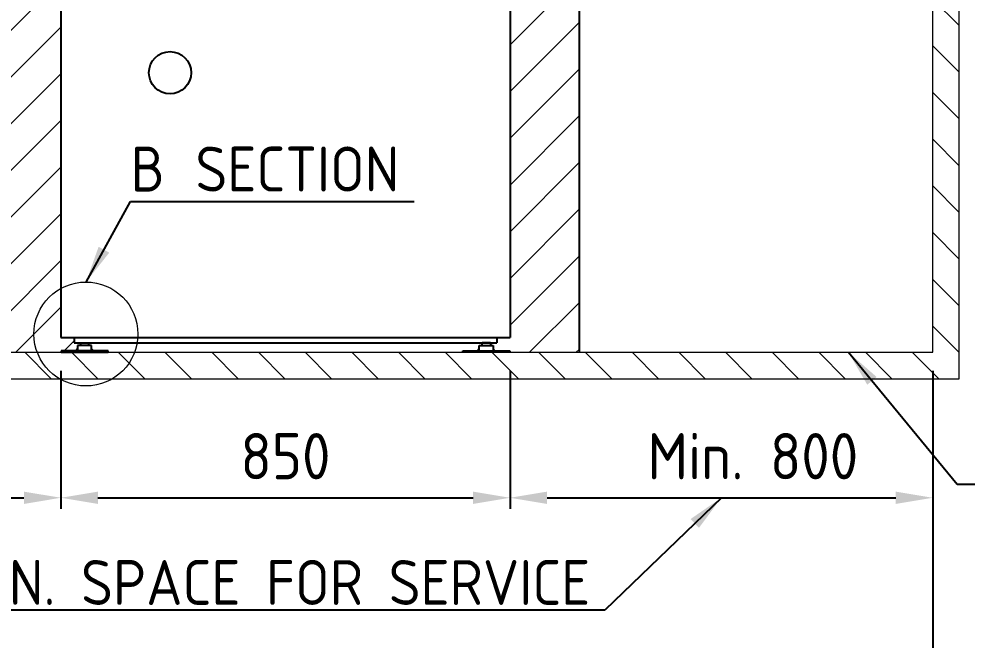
# Model space of a CAD drawing. Header units: millimetres. Extents: x -1024939 to -215729, y -20981 to -2215.
# Drawn here: x -387406 to -385611, y -13188 to -12012 of the extents above; entities that cross this region are included whole.
import ezdxf

# ---------------------------------------------------------------- set-up
doc = ezdxf.new("R2010")
doc.units = ezdxf.units.MM
doc.header["$MEASUREMENT"] = 0
doc.linetypes.add('HIDDEN', pattern=[9.525, 6.35, -3.175])
doc.layers.get('0').update_dxf_attribs({"lineweight": 25})
for name, color, linetype, lineweight in [('D', 3, 'Continuous', 13), ('DIM', 3, 'Continuous', 9), ('H', 2, 'HIDDEN', 15), ('S', 4, 'Continuous', 15)]:
    doc.layers.add(name, color=color, linetype=linetype, lineweight=lineweight)
doc.styles.get("Standard").update_dxf_attribs({"font": 'KAIU.TTF'})
doc.styles.add('STU25', font='isocp2.shx')
doc.dimstyles.new('STU25', dxfattribs={"dimscale": 35, "dimtxt": 2.5, "dimasz": 2, "dimexe": 0.6, "dimexo": 1, "dimgap": 1, "dimtad": 1, "dimdsep": 46, "dimtxsty": 'STU25', "dimcen": 2, "dimazin": 2, "dimtfac": 1, "dimtmove": 0, "dimatfit": 3, "dimfxl": 0, "dimtolj": 1, "dimtzin": 0, "dimarcsym": 0})
doc.dimstyles.new('STU25$7', dxfattribs={"dimscale": 35, "dimtxt": 2.5, "dimasz": 2, "dimexe": 1.25, "dimexo": 0.625, "dimgap": 1, "dimtad": 0, "dimdec": 4, "dimdsep": 46, "dimtxsty": 'STU25', "dimcen": 2.5, "dimazin": 2, "dimtfac": 1, "dimtdec": 4, "dimtmove": 0, "dimatfit": 3, "dimfxl": 0, "dimtolj": 1, "dimtzin": 0, "dimarcsym": 0})

# ---------------------------------------------------------------- blocks, each defined once
blk = doc.blocks.new('*D2')
at = {"layer": 'D', "color": 0, "lineweight": -2}
for p, q in [((-388126.2, -12678.1), (-388126.2, -12939.5)), ((-387326.2, -12678.1), (-387326.2, -12939.5)), ((-388056.2, -12918.5), (-387396.2, -12918.5))]:
    blk.add_line(p, q, dxfattribs=at)
at = {"layer": 'D', "color": 0}
for points in [[(-388056.2, -12906.9), (-388056.2, -12930.2), (-388126.2, -12918.5)], [(-387396.2, -12930.2), (-387396.2, -12906.9), (-387326.2, -12918.5)]]:
    blk.add_solid(points, dxfattribs=at)
at = {"layer": 'Defpoints', "color": 0}
for p in [(-388126.2, -12643.1), (-387326.2, -12643.1), (-387326.2, -12918.5)]:
    blk.add_point(p, dxfattribs=at)
at = {"layer": 'D', "color": 0, "insert": (-387726.2, -12839.8), "char_height": 87.5, "attachment_point": 5, "style": 'STU25'}
blk.add_mtext('\\A1;Min. 800', dxfattribs=at)
blk = doc.blocks.new('*D3')
at = {"layer": 'D', "color": 0, "lineweight": -2}
for p, q in [((-386476.2, -12678.1), (-386476.2, -12939.5)), ((-385676.2, -12678.1), (-385676.2, -12939.5)), ((-386406.2, -12918.5), (-385746.2, -12918.5))]:
    blk.add_line(p, q, dxfattribs=at)
at = {"layer": 'D', "color": 0}
for points in [[(-386406.2, -12906.9), (-386406.2, -12930.2), (-386476.2, -12918.5)], [(-385746.2, -12930.2), (-385746.2, -12906.9), (-385676.2, -12918.5)]]:
    blk.add_solid(points, dxfattribs=at)
at = {"layer": 'Defpoints', "color": 0}
for p in [(-386476.2, -12643.1), (-385676.2, -12643.1), (-385676.2, -12918.5)]:
    blk.add_point(p, dxfattribs=at)
at = {"layer": 'D', "color": 0, "insert": (-386016.7, -12839.8), "char_height": 87.5, "attachment_point": 5, "style": 'STU25'}
blk.add_mtext('\\A1;Min. 800', dxfattribs=at)
blk = doc.blocks.new('*D4')
at = {"layer": 'D', "color": 0, "lineweight": -2}
for p, q in [((-387361.2, -10935.1), (-388328.8, -10935.1)), ((-388307.8, -11005.1), (-388307.8, -12573.1)), ((-388160.7, -12643.1), (-388328.8, -12643.1))]:
    blk.add_line(p, q, dxfattribs=at)
at = {"layer": 'D', "color": 0}
for points in [[(-388296.2, -11005.1), (-388319.5, -11005.1), (-388307.8, -10935.1)], [(-388319.5, -12573.1), (-388296.2, -12573.1), (-388307.8, -12643.1)]]:
    blk.add_solid(points, dxfattribs=at)
at = {"layer": 'Defpoints', "color": 0}
for p in [(-387326.2, -10935.1), (-388307.8, -12643.1), (-388125.7, -12643.1)]:
    blk.add_point(p, dxfattribs=at)
at = {"layer": 'D', "color": 0, "insert": (-388386.6, -11743.1), "char_height": 87.5, "attachment_point": 5, "rotation": 90, "style": 'STU25'}
blk.add_mtext('\\A1;1708', dxfattribs=at)
blk = doc.blocks.new('*D12')
at = {"layer": 'D', "color": 0, "lineweight": -2}
for p, q in [((-387326.2, -12678.1), (-387326.2, -12939.5)), ((-386476.2, -12678.1), (-386476.2, -12939.5)), ((-387256.2, -12918.5), (-386546.2, -12918.5))]:
    blk.add_line(p, q, dxfattribs=at)
at = {"layer": 'D', "color": 0}
for points in [[(-387256.2, -12906.9), (-387256.2, -12930.2), (-387326.2, -12918.5)], [(-386546.2, -12930.2), (-386546.2, -12906.9), (-386476.2, -12918.5)]]:
    blk.add_solid(points, dxfattribs=at)
at = {"layer": 'Defpoints', "color": 0}
for p in [(-387326.2, -12643.1), (-386476.2, -12643.1), (-386476.2, -12918.5)]:
    blk.add_point(p, dxfattribs=at)
at = {"layer": 'D', "color": 0, "insert": (-386901.2, -12839.8), "char_height": 87.5, "attachment_point": 5, "style": 'STU25'}
blk.add_mtext('\\A1;850', dxfattribs=at)
blk = doc.blocks.new('*D16')
at = {"layer": 'D', "color": 0, "lineweight": -2}
for p, q in [((-388126.2, -12678.1), (-388126.2, -13364.7)), ((-385676.2, -12678.1), (-385676.2, -13364.7)), ((-388056.2, -13343.7), (-385746.2, -13343.7))]:
    blk.add_line(p, q, dxfattribs=at)
at = {"layer": 'D', "color": 0}
for points in [[(-388056.2, -13332), (-388056.2, -13355.3), (-388126.2, -13343.7)], [(-385746.2, -13355.3), (-385746.2, -13332), (-385676.2, -13343.7)]]:
    blk.add_solid(points, dxfattribs=at)
at = {"layer": 'Defpoints', "color": 0}
for p in [(-388126.2, -12643.1), (-385676.2, -12643.1), (-385676.2, -13343.7)]:
    blk.add_point(p, dxfattribs=at)
at = {"layer": 'D', "color": 0, "insert": (-386938.9, -13260.5), "char_height": 87.5, "attachment_point": 5, "style": 'STU25'}
blk.add_mtext('\\A1;{\\Fisocp2.shx;2450(STERILIZE SPACE)', dxfattribs=at)

msp = doc.modelspace()

# ---------------------------------------------------------------- hatches: boundary and pattern name
at = {"layer": 'DIM'}
h = msp.add_hatch(dxfattribs=at)
h.set_pattern_fill('ANSI31', color=256, scale=500, style=0)
h.set_pattern_definition([(45, (-185170.48, 2833.38), (-44.194174, 44.194174), [])])
h.paths.add_polyline_path([(-386476.249, -10935.141), (-386476.249, -11260.141), (-386476.249, -11963.141), (-386476.249, -12615.141), (-386501.249, -12615.141), (-386501.249, -12625.141), (-386513.349, -12625.141), (-386513.349, -12630.141), (-386507.97, -12630.141), (-386507.97, -12636.861), (-386504.689, -12640.141), (-386476.749, -12640.141), (-386476.749, -12643.141), (-386345.465, -12643.141), (-386345.465, -10856.207), (-385676.249, -10856.207), (-385676.249, -9943.141), (-388126.249, -9943.141), (-388126.249, -10856.207), (-387457.033, -10856.207), (-387457.033, -12643.141), (-387325.749, -12643.141), (-387325.749, -12640.141), (-387297.809, -12640.141), (-387294.528, -12636.861), (-387294.528, -12630.141), (-387289.149, -12630.141), (-387289.149, -12625.141), (-387301.249, -12625.141), (-387301.249, -12615.141), (-387326.249, -12615.141), (-387326.249, -11963.141), (-387326.249, -11260.141), (-387326.249, -10935.141)])
at = {"layer": 'H', "ltscale": 5}
h = msp.add_hatch(dxfattribs=at)
h.set_pattern_fill('ANSI31', color=256, scale=500, angle=90, style=0)
h.set_pattern_definition([(135, (-185170.48, 2833.38), (-44.194174, -44.194174), [])])
h.paths.add_polyline_path([(-385676.249, -9943.141), (-385626.249, -9943.141), (-385626.249, -12693.141), (-388176.249, -12693.141), (-388176.249, -9943.141), (-388126.249, -9943.141), (-388126.249, -12643.141), (-385676.249, -12643.141)])

# ---------------------------------------------------------------- linework, layer by layer
for p, q in [((-386345.465, -10856.207), (-386345.465, -12643.141)), ((-387326.249, -11963.141), (-387326.249, -12615.141)), ((-386476.249, -11963.141), (-386476.249, -12615.141)), ((-387326.249, -12615.141), (-386476.249, -12615.141)), ((-387301.249, -12615.141), (-387301.249, -12625.141)), ((-387301.249, -12625.141), (-386501.249, -12625.141)), ((-387294.528, -12630.141), (-387294.528, -12640.141)), ((-387267.97, -12630.141), (-387294.528, -12630.141)), ((-387289.149, -12625.141), (-387289.149, -12630.141)), ((-387289.149, -12625.141), (-387273.349, -12625.141)), ((-387273.349, -12630.141), (-387273.349, -12625.141)), ((-387267.97, -12640.141), (-387267.97, -12630.141)), ((-386534.528, -12630.141), (-386507.97, -12630.141)), ((-386534.528, -12640.141), (-386534.528, -12630.141)), ((-386529.149, -12630.141), (-386529.149, -12625.141)), ((-386513.349, -12625.141), (-386529.149, -12625.141)), ((-386513.349, -12625.141), (-386513.349, -12630.141)), ((-386507.97, -12630.141), (-386507.97, -12640.141)), ((-386501.249, -12615.141), (-386501.249, -12625.141)), ((-387325.749, -12640.141), (-387325.749, -12643.141)), ((-387236.749, -12640.141), (-387325.749, -12640.141)), ((-387325.749, -12643.141), (-387236.749, -12643.141)), ((-387294.528, -12636.861), (-387297.809, -12640.141)), ((-387267.97, -12636.861), (-387264.689, -12640.141)), ((-387236.749, -12643.141), (-387236.749, -12640.141)), ((-386565.749, -12643.141), (-386565.749, -12640.141)), ((-386565.749, -12640.141), (-386476.749, -12640.141)), ((-386476.749, -12643.141), (-386565.749, -12643.141)), ((-386534.528, -12636.861), (-386537.809, -12640.141)), ((-386507.97, -12636.861), (-386504.689, -12640.141)), ((-386476.749, -12640.141), (-386476.749, -12643.141))]:
    msp.add_line(p, q)
msp.add_circle((-387119.593, -12113.997), 40)
at = {"layer": 'D'}
msp.add_circle((-387278.817, -12608.574), 98.378, dxfattribs=at)
at = {"layer": 'S'}
for p, q in [((-385676.249, -12643.141), (-385676.249, -9943.141)), ((-385626.249, -12693.141), (-385626.249, -9943.141)), ((-388126.249, -12643.141), (-385676.249, -12643.141)), ((-388176.249, -12693.141), (-385626.249, -12693.141))]:
    msp.add_line(p, q, dxfattribs=at)

# ---------------------------------------------------------------- texts
at = {"layer": 'D', "char_height": 85, "attachment_point": 1}
for s, insert in [('{\\Fisocp2.shx;\\C3;B\\f標楷體|b0|i0|c136|p65; \\Fisocp2.shx;SECTION}', (-387194.433, -12253.833)), ('{\\Fisocp2.shx;\\C3;MIN. SPACE FOR SERVICE}', (-387523.887, -13036.332))]:
    msp.add_mtext(s, dxfattribs=dict(at, insert=insert))

# ---------------------------------------------------------------- dimensions: what is measured, and where the dimension line sits
at = {"layer": 'D'}
dim = msp.add_linear_dim(base=(-388307.82, -12643.141), p1=(-387326.249, -10935.141), p2=(-388125.749, -12643.141), angle=90, dimstyle='STU25', dxfattribs=at)
dim.commit()
dim.dimension.update_dxf_attribs({"geometry": '*D4', "text_midpoint": (-388307.82, -11743.141), "dimtype": 160})
dim = msp.add_linear_dim(base=(-387326.249, -12918.524), p1=(-388126.249, -12643.141), p2=(-387326.249, -12643.141), text='Min. <>', dimstyle='STU25', dxfattribs=at)
dim.commit()
dim.dimension.update_dxf_attribs({"geometry": '*D2', "text_midpoint": (-387726.249, -12839.774)})
for base, p1, text, picture, middle in [((-385676.249, -13343.65), (-388126.249, -12643.141), '{\\Fisocp2.shx;<>(STERILIZE SPACE)', '*D16', (-386938.863, -13343.65)), ((-385676.249, -12918.524), (-386476.249, -12643.141), 'Min. <>', '*D3', (-386016.749, -12918.524))]:
    dim = msp.add_linear_dim(base=base, p1=p1, p2=(-385676.249, -12643.141), text=text, dimstyle='STU25', dxfattribs=at)
    dim.commit()
    dim.dimension.update_dxf_attribs({"geometry": picture, "text_midpoint": middle, "dimtype": 160})
dim = msp.add_linear_dim(base=(-386476.249, -12918.524), p1=(-387326.249, -12643.141), p2=(-386476.249, -12643.141), dimstyle='STU25', dxfattribs=at)
dim.commit()
dim.dimension.update_dxf_attribs({"geometry": '*D12', "text_midpoint": (-386901.249, -12839.774)})

# ---------------------------------------------------------------- leaders
for points, override in [([(-387278.606, -12510.196), (-387194.271, -12357.833), (-386657.926, -12357.833)], {"dimgap": 1, "dimtad": 0}), ([(-385835.85, -12643.141), (-385630.256, -12892.66), (-383998.25, -12892.66)], {"dimgap": 1, "dimtad": 0}), ([(-387726.249, -12918.524), (-387529.303, -13130.34), (-386295.961, -13130.34)], {"dimexe": 0.6, "dimexo": 1, "dimtad": 1, "dimdec": 2, "dimcen": 2, "dimtdec": 2}), ([(-386076.249, -12918.524), (-386295.961, -13130.34)], {"dimexe": 0.6, "dimexo": 1, "dimtad": 1, "dimdec": 2, "dimcen": 2, "dimtdec": 2})]:
    msp.add_leader(points, dimstyle='STU25$7', override=override, dxfattribs=at)

doc.saveas('drawing.dxf')
